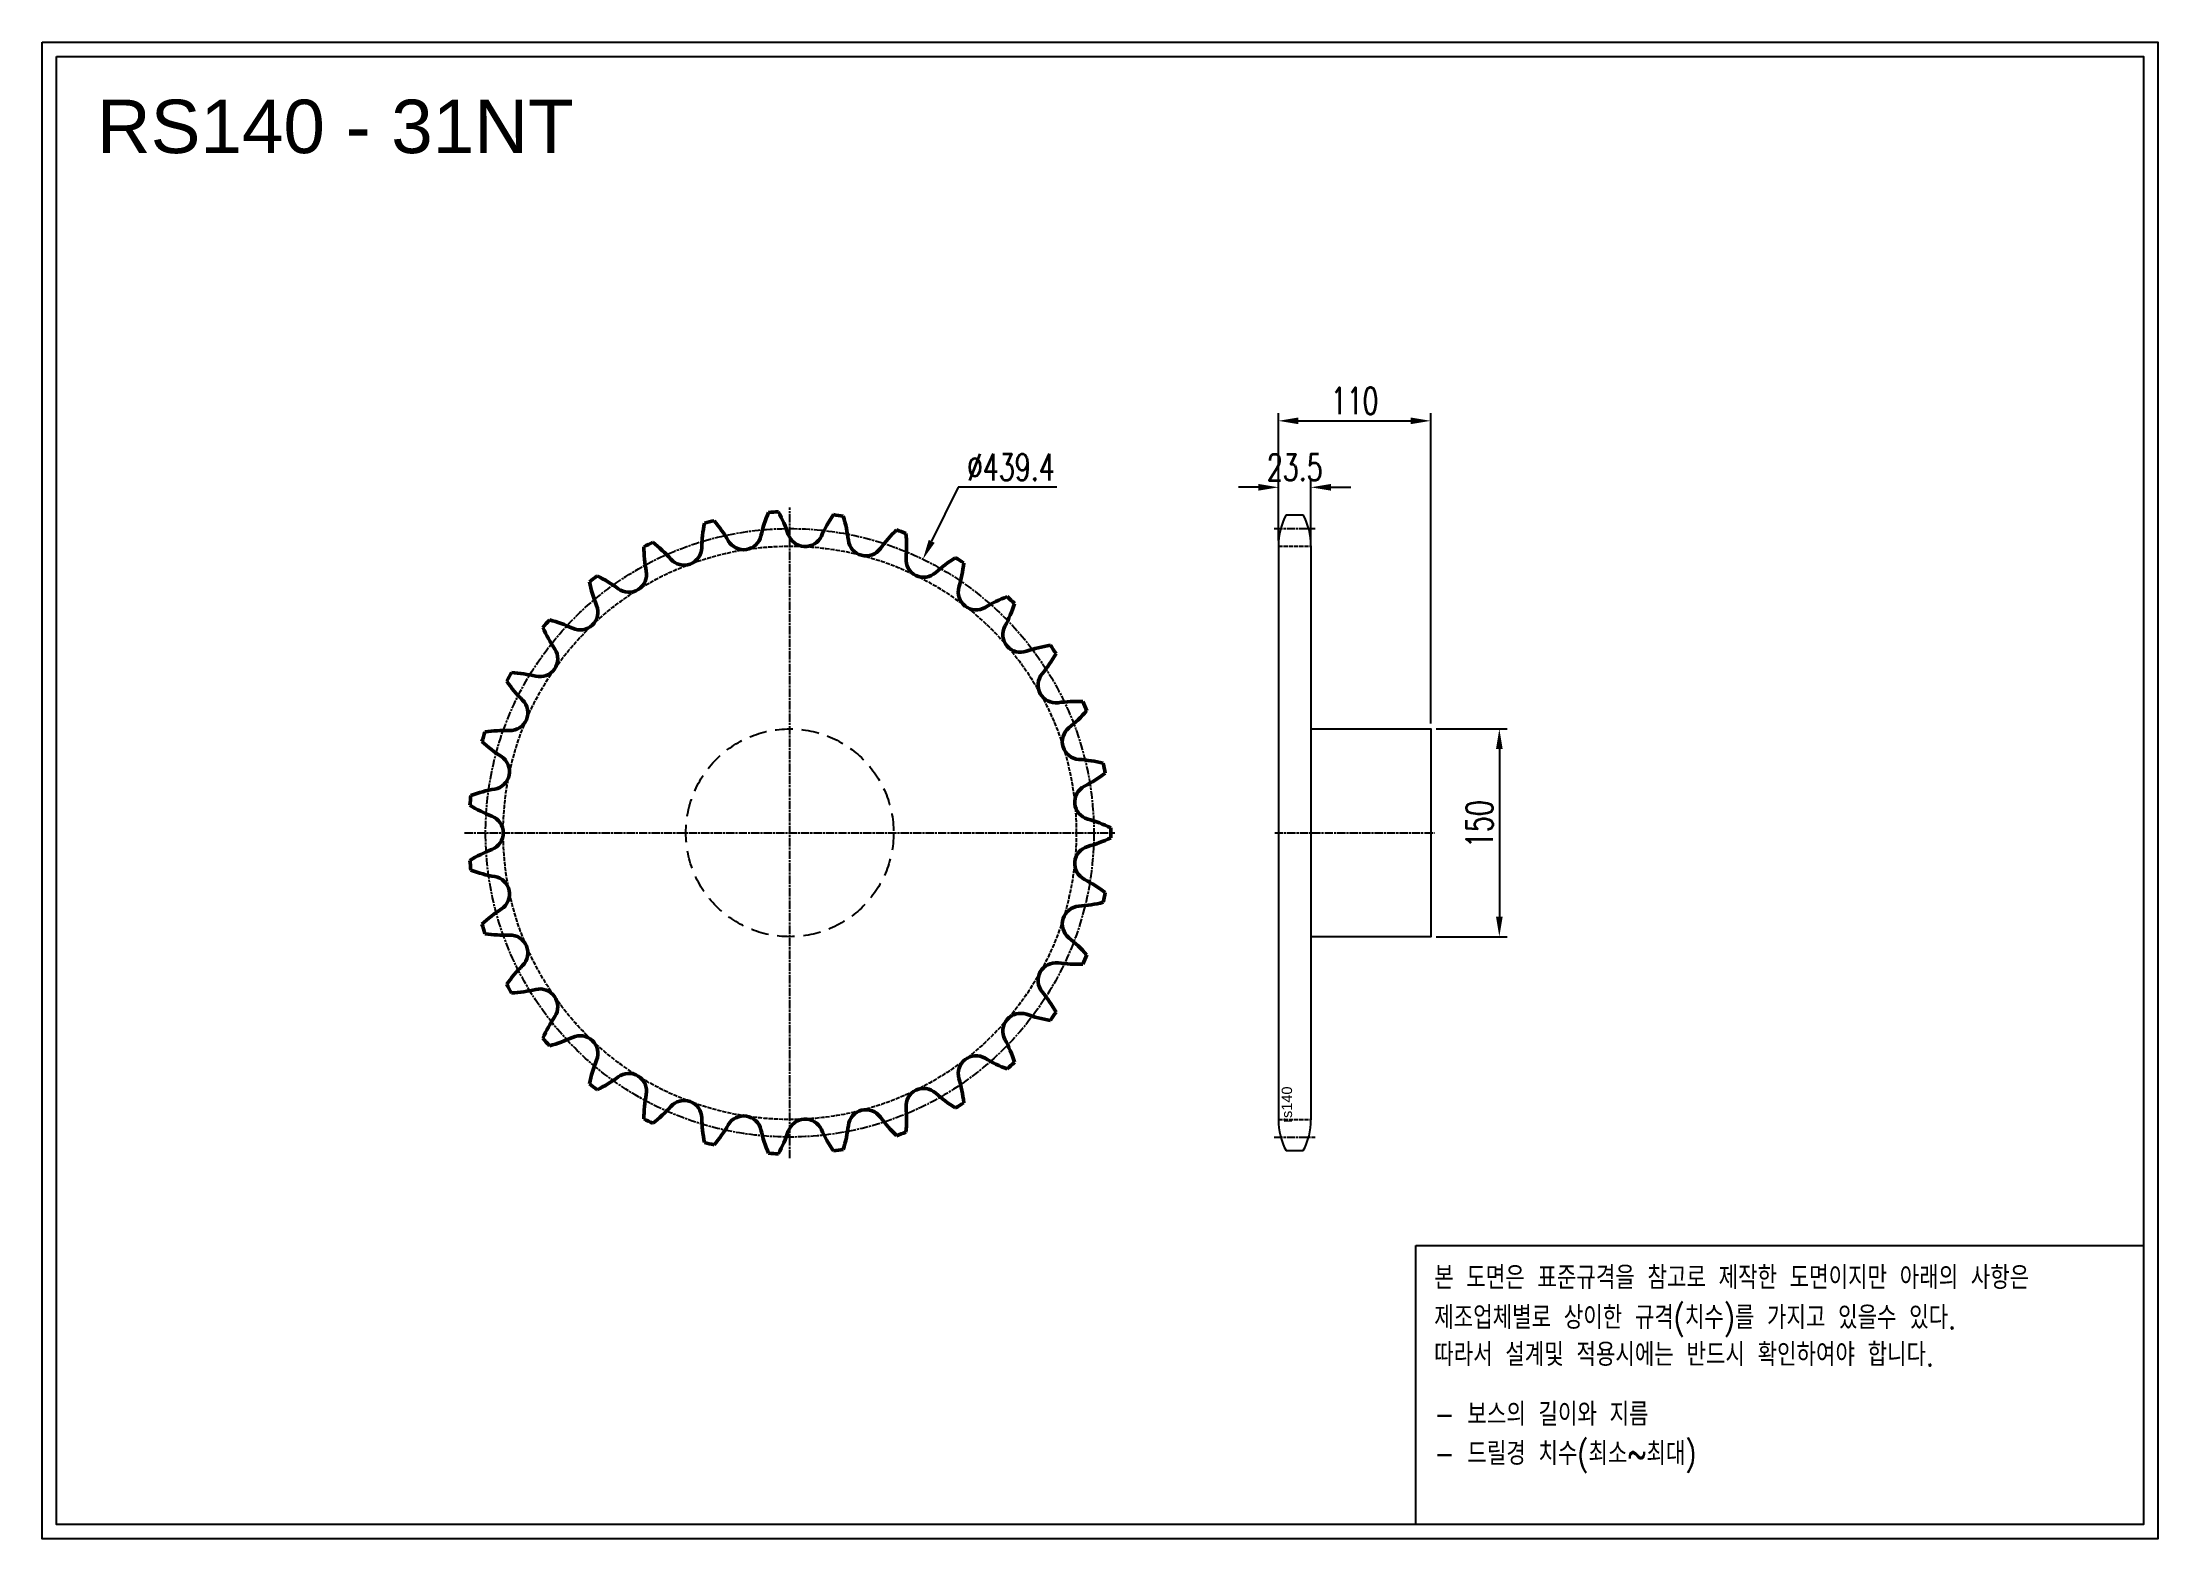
# Model space of a CAD drawing. Header units: millimetres. Extents: x -2118 to -590, y 42078 to 43159.
import ezdxf

# ---------------------------------------------------------------- set-up
doc = ezdxf.new("R2010")
doc.units = ezdxf.units.MM
for name, pattern in [('AM_ISO02W050', [7.5, 6, -1.5]), ('AM_ISO02W050x2', [3.75, 3, -0.75]), ('AM_ISO08W050', [18, 12, -1.5, 3, -1.5]), ('AM_ISO08W050x2', [9, 6, -0.75, 1.5, -0.75]), ('HIDDEN', [9.525, 6.35, -3.175])]:
    doc.linetypes.add(name, pattern=pattern)
for name, color, linetype, lineweight in [('AM_0N', 7, 'Continuous', 50), ('AM_3N', 6, 'AM_ISO02W050', 25), ('AM_7', 4, 'AM_ISO08W050', 25), ('AM_7N', 4, 'AM_ISO08W050', 25)]:
    doc.layers.add(name, color=color, linetype=linetype, lineweight=lineweight)
doc.layers.add('HL', color=2, linetype='HIDDEN')
doc.layers.add('S-DIM', color=7, linetype='Continuous')
doc.styles.add('HAN', font='ROMANS.shx', dxfattribs={"width": 0.7, "bigfont": 'whgtxt.shx'})
doc.styles.add('HSG', font='SIMPLEX.shx', dxfattribs={"width": 0.7, "bigfont": 'HSG.shx'})
doc.styles.get("Standard").update_dxf_attribs({"font": 'arial.ttf'})
doc.dimstyles.new('APP32', dxfattribs={"dimscale": 8, "dimtxt": 2.4, "dimasz": 1.8, "dimexe": 0.7, "dimexo": 0.5, "dimgap": 0.6, "dimtad": 1, "dimtoh": 1, "dimdec": 1, "dimrnd": 0.01, "dimzin": 9, "dimdsep": 46, "dimtxsty": 'HSG', "dimcen": 0, "dimclrd": 1, "dimclre": 1, "dimclrt": 256, "dimazin": 2, "dimtp": 1, "dimtm": 1, "dimtfac": 0.5, "dimtdec": 1, "dimtofl": 0, "dimtmove": 0, "dimatfit": 3, "dimfxl": 0, "dimtvp": 1, "dimtolj": 2, "dimlwd": -1, "dimlwe": -1, "dimarcsym": 0})

# ---------------------------------------------------------------- blocks, each defined once
blk = doc.blocks.new('*D1')
at = {"layer": 'Defpoints', "color": 0, "transparency": 16777216}
for p in [(-1115.4, 42663), (-1115.4, 42513), (-1065.8, 42513)]:
    blk.add_point(p, dxfattribs=at)
at = {"layer": 'S-DIM', "color": 1, "transparency": 16777216}
for p, q in [((-1111.4, 42663), (-1060.2, 42663)), ((-1065.8, 42648.6), (-1065.8, 42527.4)), ((-1111.4, 42513), (-1060.2, 42513))]:
    blk.add_line(p, q, dxfattribs=at)
for points in [[(-1068.2, 42648.6), (-1063.4, 42648.6), (-1065.8, 42663)], [(-1068.2, 42527.4), (-1063.4, 42527.4), (-1065.8, 42513)]]:
    blk.add_solid(points, dxfattribs=at)
at = {"layer": 'S-DIM', "transparency": 16777216, "insert": (-1080.2, 42594.3), "char_height": 19.2, "attachment_point": 5, "rotation": 90, "style": 'HSG'}
blk.add_mtext('\\A2;150', dxfattribs=at)
blk = doc.blocks.new('*D2')
at = {"layer": 'Defpoints', "color": 0, "transparency": 16777216}
for p in [(-1201.9, 42837.5), (-1225.4, 42795), (-1201.9, 42795)]:
    blk.add_point(p, dxfattribs=at)
at = {"layer": 'S-DIM', "color": 1, "transparency": 16777216}
for p, q in [((-1239.8, 42837.5), (-1254.2, 42837.5)), ((-1225.4, 42799), (-1225.4, 42843.1)), ((-1201.9, 42799), (-1201.9, 42843.1)), ((-1187.5, 42837.5), (-1173.1, 42837.5))]:
    blk.add_line(p, q, dxfattribs=at)
for points in [[(-1239.8, 42839.9), (-1239.8, 42835.1), (-1225.4, 42837.5)], [(-1187.5, 42839.9), (-1187.5, 42835.1), (-1201.9, 42837.5)]]:
    blk.add_solid(points, dxfattribs=at)
at = {"layer": 'S-DIM', "transparency": 16777216, "insert": (-1213.6, 42851.9), "char_height": 19.2, "attachment_point": 5, "style": 'HSG'}
blk.add_mtext('\\A2;23.5', dxfattribs=at)
blk = doc.blocks.new('*D3')
at = {"layer": 'Defpoints', "color": 0, "transparency": 16777216}
for p in [(-1115.4, 42885.5), (-1225.4, 42795), (-1115.4, 42663)]:
    blk.add_point(p, dxfattribs=at)
at = {"layer": 'S-DIM', "color": 1, "transparency": 16777216}
for p, q in [((-1225.4, 42799), (-1225.4, 42891.1)), ((-1211, 42885.5), (-1129.8, 42885.5)), ((-1115.4, 42667), (-1115.4, 42891.1))]:
    blk.add_line(p, q, dxfattribs=at)
for points in [[(-1211, 42887.9), (-1211, 42883.1), (-1225.4, 42885.5)], [(-1129.8, 42887.9), (-1129.8, 42883.1), (-1115.4, 42885.5)]]:
    blk.add_solid(points, dxfattribs=at)
at = {"layer": 'S-DIM', "transparency": 16777216, "insert": (-1170.4, 42899.9), "char_height": 19.2, "attachment_point": 5, "style": 'HSG'}
blk.add_mtext('\\A2;110', dxfattribs=at)
blk = doc.blocks.new('*D4')
at = {"layer": 'Defpoints', "color": 0, "transparency": 16777216}
for p in [(-1482.2, 42785.5), (-1674.6, 42390.5)]:
    blk.add_point(p, dxfattribs=at)
at = {"layer": 'S-DIM', "color": 1, "transparency": 16777216}
for p, q in [((-1456.8, 42837.6), (-1475.9, 42798.5)), ((-1385.4, 42837.6), (-1456.8, 42837.6))]:
    blk.add_line(p, q, dxfattribs=at)
blk.add_solid([(-1478, 42799.5), (-1473.7, 42797.4), (-1482.2, 42785.5)], dxfattribs=at)
at = {"layer": 'S-DIM', "transparency": 16777216, "insert": (-1418.7, 42852), "char_height": 19.2, "attachment_point": 5, "style": 'HSG'}
blk.add_mtext('\\A2;∅439.4', dxfattribs=at)
blk = doc.blocks.new('notice1')
at = {"color": 4}
blk.add_lwpolyline([(-22142.12, 1735.9), (-22053.8, 1735.9), (-22053.8, 1702.07), (-22142.12, 1702.07)], close=True, dxfattribs=at)
at = {"color": 4, "style": 'HAN', "width": 0.8}
for s, p in [('본 도면은 표준규격을 참고로 제작한 도면이지만 아래의 사항은', (-22139.9, 1730.62)), ('제조업체별로 상이한 규격(치수)를 가지고 있을수 있다.', (-22139.9, 1725.78)), ('따라서 설계및 적용시에는 반드시 확인하여야 합니다.', (-22139.9, 1721.28)), ('- 보스의 길이와 지름', (-22139.9, 1714.03)), ('- 드릴경 치수(최소~최대)', (-22139.9, 1709.27))]:
    blk.add_text(s, height=2.7949, dxfattribs=at).set_placement(p)

msp = doc.modelspace()

# ---------------------------------------------------------------- linework, layer by layer
for p, q in [((-1219.85, 42817.52), (-1207.42, 42817.52)), ((-1225.38, 42795.32), (-1225.38, 42380.72)), ((-1201.88, 42795.32), (-1201.88, 42380.72)), ((-1219.85, 42358.52), (-1207.42, 42358.52))]:
    msp.add_line(p, q)
for points in [[(-2118.3, 43158.8), (-590.23, 43158.8), (-590.23, 42078.35), (-2118.3, 42078.35)], [(-2108.01, 43148.51), (-600.52, 43148.51), (-600.52, 42088.64), (-2108.01, 42088.64)]]:
    msp.add_lwpolyline(points, close=True)
msp.add_lwpolyline([(-1201.88, 42663.02), (-1115.38, 42663.02), (-1115.38, 42513.02), (-1201.88, 42513.02)])
for centre, start, end in [((-1178.08, 42795.32), 152.00824, 180), ((-1249.18, 42795.32), 0, 27.99176), ((-1178.08, 42380.72), 180, 207.99176), ((-1249.18, 42380.72), 332.00824, 0)]:
    msp.add_arc(centre, 47.3, start, end)
at = {"layer": 'AM_0N'}
for centre, radius, start, end in [((-1501.05, 42780.28), 100.58, 157.11076, 167.25806), ((-1578.38, 42588.02), 231.89, 92.01565, 93.7908), ((-1674.77, 42771.47), 100.58, 18.54839, 28.6957), ((-1463.93, 42760.78), 100.58, 145.49785, 155.64516), ((-1578.38, 42588.02), 231.89, 80.40275, 82.1779), ((-1635.87, 42787.12), 100.58, 6.93548, 17.08279), ((-1541.34, 42791.92), 100.58, 168.72366, 178.87097), ((-1578.38, 42588.02), 231.89, 103.62855, 105.4037), ((-1709.73, 42748.32), 100.58, 30.16129, 40.3086), ((-1611.67, 42805.3), 12.83, 210.16129, 347.25806), ((-1567.25, 42807.55), 12.83, 198.54839, 335.64516), ((-1431.5, 42734.21), 100.58, 133.88495, 144.03226), ((-1578.38, 42588.02), 231.89, 68.78984, 70.56499), ((-1594.61, 42794.62), 100.58, 355.32258, 5.46989), ((-1578.38, 42588.02), 231.89, 115.24146, 117.01661), ((-1583.14, 42795.2), 100.58, 180.33656, 190.48387), ((-1739.3, 42718.6), 100.58, 41.77419, 51.9215), ((-1654.72, 42794.15), 12.83, 221.77419, 358.87097), ((-1523.29, 42800.82), 12.83, 186.93548, 324.03226), ((-1481.58, 42785.37), 12.83, 175.32258, 312.41935), ((-1405.08, 42701.65), 100.58, 122.27205, 132.41935), ((-1578.38, 42588.02), 231.89, 57.17694, 58.95209), ((-1578.38, 42588.02), 231.89, 126.85436, 128.62951), ((-1762.29, 42683.53), 100.58, 53.3871, 63.53441), ((-1694.65, 42774.56), 12.83, 233.3871, 10.48387), ((-1552.69, 42793.66), 100.58, 343.70968, 353.85699), ((-1624.74, 42790), 100.58, 191.94947, 202.09677), ((-1443.84, 42761.84), 12.83, 163.70968, 300.80645), ((-1385.75, 42664.43), 100.58, 110.65914, 120.80645), ((-1578.38, 42588.02), 231.89, 45.56404, 47.33919), ((-1578.38, 42588.02), 231.89, 138.46726, 140.24241), ((-1777.75, 42644.55), 100.58, 65, 75.14731), ((-1729.83, 42747.34), 12.83, 245, 22.09677), ((-1511.83, 42784.27), 100.58, 332.09677, 342.24408), ((-1664.45, 42776.53), 100.58, 203.56237, 213.70968), ((-1411.6, 42731.2), 12.83, 152.09677, 289.19355), ((-1758.8, 42713.59), 12.83, 256.6129, 33.70968), ((-1374.32, 42624.09), 100.58, 99.04624, 109.19355), ((-1473.68, 42766.86), 100.58, 320.48387, 330.63118), ((-1578.38, 42588.02), 231.89, 33.95113, 35.72628), ((-1578.38, 42588.02), 231.89, 150.08017, 151.85532), ((-1700.64, 42755.35), 100.58, 215.17527, 225.32258), ((-1785.05, 42603.26), 100.58, 76.6129, 86.76021), ((-1386.19, 42694.7), 12.83, 140.48387, 277.58065), ((-1780.38, 42674.71), 12.83, 268.22581, 45.32258), ((-1371.23, 42582.28), 100.58, 87.43334, 97.58065), ((-1578.38, 42588.02), 231.89, 22.33823, 24.11338), ((-1368.65, 42653.83), 12.83, 128.87097, 265.96774), ((-1439.83, 42742.12), 100.58, 308.87097, 319.01828), ((-1578.38, 42588.02), 231.89, 161.69307, 163.46822), ((-1731.82, 42727.31), 100.58, 226.78817, 236.93548), ((-1783.89, 42561.35), 100.58, 88.22581, 98.37312), ((-1793.69, 42632.27), 12.83, 279.83871, 56.93548), ((-1376.63, 42540.7), 100.58, 75.82043, 85.96774), ((-1578.38, 42588.02), 231.89, 10.72533, 12.50048), ((-1774.31, 42520.53), 100.58, 99.83871, 109.98602), ((-1359.7, 42610.26), 12.83, 117.25806, 254.35484), ((-1411.64, 42711.08), 100.58, 297.25806, 307.40537), ((-1578.38, 42588.02), 231.89, 173.30597, 175.08112), ((-1756.72, 42693.58), 100.58, 238.40108, 248.54839), ((-1798.19, 42588.02), 12.83, 291.45161, 68.54839), ((-1390.29, 42501.05), 100.58, 64.20753, 74.35484), ((-1578.38, 42588.02), 231.89, 359.11243, 0.88757), ((-1756.72, 42482.47), 100.58, 111.45161, 121.59892), ((-1359.7, 42565.78), 12.83, 105.64516, 242.74194), ((-1390.29, 42674.99), 100.58, 285.64516, 295.79247), ((-1578.38, 42588.02), 231.89, 184.91888, 186.69403), ((-1774.31, 42655.52), 100.58, 250.01398, 260.16129), ((-1793.69, 42543.77), 12.83, 303.06452, 80.16129), ((-1411.64, 42464.97), 100.58, 52.59463, 62.74194), ((-1578.38, 42588.02), 231.89, 347.49952, 349.27467), ((-1731.82, 42448.73), 100.58, 123.06452, 133.21183), ((-1368.65, 42522.22), 12.83, 94.03226, 231.12903), ((-1376.63, 42635.35), 100.58, 274.03226, 284.17957), ((-1578.38, 42588.02), 231.89, 196.53178, 198.30693), ((-1783.89, 42614.7), 100.58, 261.62688, 271.77419), ((-1780.38, 42501.34), 12.83, 314.67742, 91.77419), ((-1439.83, 42433.92), 100.58, 40.98172, 51.12903), ((-1578.38, 42588.02), 231.89, 335.88662, 337.66177), ((-1700.64, 42420.69), 100.58, 134.67742, 144.82473), ((-1386.19, 42481.35), 12.83, 82.41935, 219.51613), ((-1371.23, 42593.77), 100.58, 262.41935, 272.56666), ((-1578.38, 42588.02), 231.89, 208.14468, 209.91983), ((-1785.05, 42572.78), 100.58, 273.23979, 283.3871), ((-1758.8, 42462.45), 12.83, 326.29032, 103.3871), ((-1473.68, 42409.18), 100.58, 29.36882, 39.51613), ((-1664.45, 42399.51), 100.58, 146.29032, 156.43763), ((-1411.6, 42444.84), 12.83, 70.80645, 207.90323), ((-1374.32, 42551.95), 100.58, 250.80645, 260.95376), ((-1578.38, 42588.02), 231.89, 324.27372, 326.04887), ((-1578.38, 42588.02), 231.89, 219.75759, 221.53274), ((-1777.75, 42531.49), 100.58, 284.85269, 295), ((-1729.83, 42428.71), 12.83, 337.90323, 115), ((-1511.83, 42391.77), 100.58, 17.75592, 27.90323), ((-1624.74, 42386.04), 100.58, 157.90323, 168.05053), ((-1443.84, 42414.2), 12.83, 59.19355, 196.29032), ((-1385.75, 42511.61), 100.58, 239.19355, 249.34086), ((-1578.38, 42588.02), 231.89, 312.66081, 314.43596), ((-1578.38, 42588.02), 231.89, 231.37049, 233.14564), ((-1762.29, 42492.51), 100.58, 296.46559, 306.6129), ((-1694.65, 42401.48), 12.83, 349.51613, 126.6129), ((-1552.69, 42382.39), 100.58, 6.14301, 16.29032), ((-1583.14, 42380.85), 100.58, 169.51613, 179.66344), ((-1739.3, 42457.45), 100.58, 308.0785, 318.22581), ((-1654.72, 42381.89), 12.83, 1.12903, 138.22581), ((-1594.61, 42381.43), 100.58, 354.53011, 4.67742), ((-1481.58, 42390.68), 12.83, 47.58065, 184.67742), ((-1405.08, 42474.4), 100.58, 227.58065, 237.72795), ((-1578.38, 42588.02), 231.89, 301.04791, 302.82306), ((-1578.38, 42588.02), 231.89, 242.98339, 244.75854), ((-1541.34, 42384.13), 100.58, 181.12903, 191.27634), ((-1709.73, 42427.73), 100.58, 319.6914, 329.83871), ((-1611.67, 42370.75), 12.83, 12.74194, 149.83871), ((-1501.05, 42395.76), 100.58, 192.74194, 202.88924), ((-1567.25, 42368.49), 12.83, 24.35484, 161.45161), ((-1463.93, 42415.26), 100.58, 204.35484, 214.50215), ((-1635.87, 42388.92), 100.58, 342.91721, 353.06452), ((-1523.29, 42375.23), 12.83, 35.96774, 173.06452), ((-1431.5, 42441.84), 100.58, 215.96774, 226.11505), ((-1578.38, 42588.02), 231.89, 254.5963, 256.37145), ((-1674.77, 42404.57), 100.58, 331.3043, 341.45161), ((-1578.38, 42588.02), 231.89, 277.8221, 279.59725), ((-1578.38, 42588.02), 231.89, 289.43501, 291.21016), ((-1578.38, 42588.02), 231.89, 266.2092, 267.98435)]:
    msp.add_arc(centre, radius, start, end, dxfattribs=at)
at = {"layer": 'AM_3N', "linetype": 'AM_ISO02W050x2'}
for p, q in [((-1225.38, 42795.01), (-1201.88, 42795.01)), ((-1225.38, 42381.04), (-1201.88, 42381.04))]:
    msp.add_line(p, q, dxfattribs=at)
msp.add_circle((-1578.38, 42588.02), 206.98, dxfattribs=at)
at = {"layer": 'AM_7', "linetype": 'AM_ISO08W050x2'}
for p, q in [((-1228.38, 42807.71), (-1198.88, 42807.71)), ((-1228.38, 42368.34), (-1198.88, 42368.34))]:
    msp.add_line(p, q, dxfattribs=at)
msp.add_circle((-1578.38, 42588.02), 219.68, dxfattribs=at)
at = {"layer": 'AM_7N', "linetype": 'AM_ISO08W050x2'}
for p, q in [((-1578.38, 42353.13), (-1578.38, 42822.91)), ((-1813.27, 42588.02), (-1343.49, 42588.02)), ((-1227.96, 42588.02), (-1112.54, 42588.02))]:
    msp.add_line(p, q, dxfattribs=at)
at = {"layer": 'HL', "ltscale": 2}
msp.add_circle((-1578.38, 42588.02), 75, dxfattribs=at)

# ---------------------------------------------------------------- block references
at = {"xscale": 5.950011032469502, "yscale": 5.950011032469502, "zscale": 5.950011032469502}
msp.add_blockref('notice1', (130619.81, 31961.32), dxfattribs=at)

# ---------------------------------------------------------------- texts
msp.add_text('RS140 - 31NT', height=38.5875).set_placement((-2078.95, 43078.79))
msp.add_text('rs140', height=7.5, rotation=90).set_placement((-1215.54, 42378.63))

# ---------------------------------------------------------------- dimensions: what is measured, and where the dimension line sits
at = {"layer": 'S-DIM'}
dim = msp.add_linear_dim(base=(-1115.38, 42885.55), p1=(-1225.38, 42795.01), p2=(-1115.38, 42663.02), dimstyle='APP32', dxfattribs=at)
dim.commit()
dim.dimension.update_dxf_attribs({"geometry": '*D3', "text_midpoint": (-1170.38, 42899.95)})
dim = msp.add_diameter_dim_2p(p1=(-1674.59, 42390.53), p2=(-1482.18, 42785.52), dimstyle='APP32', dxfattribs=at)
dim.commit()
dim.dimension.update_dxf_attribs({"geometry": '*D4', "text_midpoint": (-1418.71, 42837.63), "dimtype": 131})
dim = msp.add_linear_dim(base=(-1201.88, 42837.55), p1=(-1225.38, 42795.01), p2=(-1201.88, 42795.01), dimstyle='APP32', dxfattribs=at)
dim.commit()
dim.dimension.update_dxf_attribs({"geometry": '*D2', "text_midpoint": (-1213.63, 42837.55), "dimtype": 128})
dim = msp.add_linear_dim(base=(-1065.81, 42513.02), p1=(-1115.38, 42663.02), p2=(-1115.38, 42513.02), angle=90, dimstyle='APP32', dxfattribs=at)
dim.commit()
dim.dimension.update_dxf_attribs({"geometry": '*D1', "text_midpoint": (-1065.81, 42594.27), "dimtype": 128})

doc.saveas('drawing.dxf')
